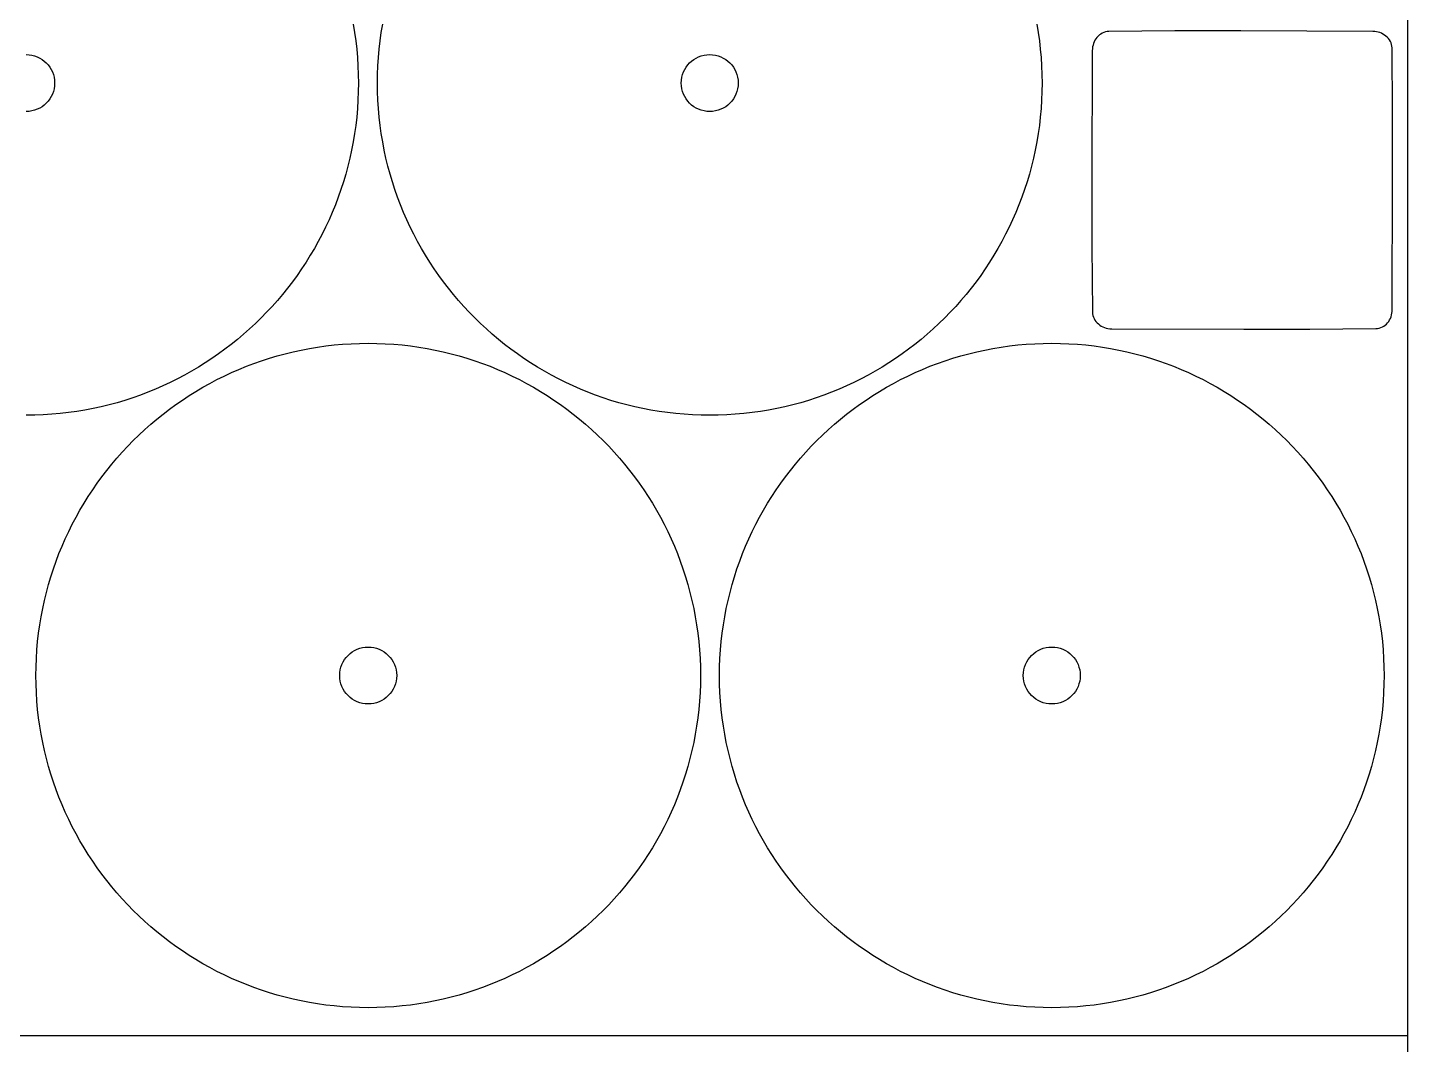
# Model space of a CAD drawing. Extents: x 378 to 958, y 20 to 900.
# Drawn here: x 812.7 to 958, y 459.2 to 566.3 of the extents above; entities that cross this region are included whole.
import ezdxf

# ---------------------------------------------------------------- set-up
doc = ezdxf.new("R2010")
doc.units = 0
doc.layers.get('0').update_dxf_attribs({"linetype": 'CONTINUOUS'})

msp = doc.modelspace()

# ---------------------------------------------------------------- linework, layer by layer
at = {"color": 0}
for p, q in [((958.0131, 900.108069), (958.0131, 20.108069)), ((378.0131, 460.108069), (958.0131, 460.108069))]:
    msp.add_line(p, q, dxfattribs=at)
at = {"color": 4}
for p, q in [((846.964842, 566.640622), (847.108221, 565.77518)), ((847.108221, 565.77518), (847.230296, 564.902727)), ((849.803702, 564.902727), (849.925777, 565.77518)), ((849.925777, 565.77518), (850.069156, 566.640622)), ((918.975866, 566.640622), (919.119245, 565.77518)), ((919.119245, 565.77518), (919.24132, 564.902727)), ((925.563258, 565.510163), (925.430963, 565.391472)), ((925.706252, 565.614236), (925.563258, 565.510163)), ((925.859341, 565.702508), (925.706252, 565.614236)), ((926.02192, 565.773798), (925.859341, 565.702508)), ((926.193386, 565.826922), (926.02192, 565.773798)), ((926.373133, 565.860699), (926.193386, 565.826922)), ((926.560558, 565.873946), (926.373133, 565.860699)), ((930.038542, 565.911693), (926.560558, 565.873946)), ((933.516668, 565.932886), (930.038542, 565.911693)), ((940.473208, 565.938521), (933.516668, 565.932886)), ((954.386458, 565.893146), (940.473208, 565.938521)), ((954.566015, 565.884025), (954.386458, 565.893146)), ((954.746296, 565.857974), (954.566015, 565.884025)), ((954.92561, 565.815775), (954.746296, 565.857974)), ((955.102269, 565.758211), (954.92561, 565.815775)), ((955.274582, 565.686066), (955.102269, 565.758211)), ((955.440859, 565.600122), (955.274582, 565.686066)), ((955.599411, 565.501162), (955.440859, 565.600122)), ((955.748546, 565.389971), (955.599411, 565.501162)), ((847.230296, 564.902727), (847.330792, 564.023537)), ((847.330792, 564.023537), (847.409434, 563.137884)), ((849.624564, 563.137884), (849.703206, 564.023537)), ((849.703206, 564.023537), (849.803702, 564.902727)), ((919.24132, 564.902727), (919.341816, 564.023537)), ((919.341816, 564.023537), (919.420458, 563.137884)), ((924.830272, 564.057589), (924.821458, 563.860546)), ((924.855223, 564.250657), (924.830272, 564.057589)), ((924.895707, 564.438565), (924.855223, 564.250657)), ((924.951119, 564.620133), (924.895707, 564.438565)), ((925.020856, 564.794177), (924.951119, 564.620133)), ((925.104313, 564.959516), (925.020856, 564.794177)), ((925.200886, 565.114966), (925.104313, 564.959516)), ((925.309971, 565.259346), (925.200886, 565.114966)), ((925.430963, 565.391472), (925.309971, 565.259346)), ((955.886575, 565.26733), (955.748546, 565.389971)), ((956.011809, 565.134023), (955.886575, 565.26733)), ((956.122557, 564.990832), (956.011809, 565.134023)), ((956.217129, 564.838542), (956.122557, 564.990832)), ((956.293835, 564.677936), (956.217129, 564.838542)), ((956.350985, 564.509795), (956.293835, 564.677936)), ((956.38689, 564.334904), (956.350985, 564.509795)), ((956.399858, 564.154046), (956.38689, 564.334904)), ((956.427751, 557.262666), (956.399858, 564.154046)), ((847.409434, 563.137884), (847.465947, 562.246044)), ((849.568051, 562.246044), (849.624564, 563.137884)), ((919.420458, 563.137884), (919.476971, 562.246044)), ((924.821458, 563.860546), (924.774796, 550.095796)), ((847.465947, 562.246044), (847.500056, 561.348292)), ((847.500056, 561.348292), (847.511487, 560.444902)), ((849.522511, 560.444902), (849.533942, 561.348292)), ((849.533942, 561.348292), (849.568051, 562.246044)), ((919.476971, 562.246044), (919.51108, 561.348292)), ((919.51108, 561.348292), (919.522511, 560.444902)), ((847.511487, 560.444902), (847.500056, 559.541512)), ((849.533942, 559.541512), (849.522511, 560.444902)), ((919.522511, 560.444902), (919.51108, 559.541512)), ((847.465947, 558.64376), (847.409434, 557.75192)), ((847.500056, 559.541512), (847.465947, 558.64376)), ((849.568051, 558.64376), (849.533942, 559.541512)), ((849.624564, 557.75192), (849.568051, 558.64376)), ((919.476971, 558.64376), (919.420458, 557.75192)), ((919.51108, 559.541512), (919.476971, 558.64376)), ((847.330792, 556.866267), (847.230296, 555.987077)), ((847.409434, 557.75192), (847.330792, 556.866267)), ((849.703206, 556.866267), (849.624564, 557.75192)), ((849.803702, 555.987077), (849.703206, 556.866267)), ((919.341816, 556.866267), (919.24132, 555.987077)), ((919.420458, 557.75192), (919.341816, 556.866267)), ((956.437971, 550.371183), (956.427751, 557.262666)), ((847.230296, 555.987077), (847.108221, 555.114624)), ((849.925777, 555.114624), (849.803702, 555.987077)), ((919.24132, 555.987077), (919.119245, 555.114624)), ((846.964842, 554.249183), (846.800434, 553.391028)), ((847.108221, 555.114624), (846.964842, 554.249183)), ((850.069156, 554.249183), (849.925777, 555.114624)), ((850.233565, 553.391028), (850.069156, 554.249183)), ((918.975866, 554.249183), (918.811457, 553.391028)), ((919.119245, 555.114624), (918.975866, 554.249183)), ((846.61527, 552.540435), (846.409628, 551.697679)), ((846.800434, 553.391028), (846.61527, 552.540435)), ((850.418728, 552.540435), (850.233565, 553.391028)), ((850.624371, 551.697679), (850.418728, 552.540435)), ((918.626294, 552.540435), (918.420651, 551.697679)), ((918.811457, 553.391028), (918.626294, 552.540435)), ((846.409628, 551.697679), (846.18378, 550.863033)), ((850.850218, 550.863033), (850.624371, 551.697679)), ((918.420651, 551.697679), (918.194804, 550.863033)), ((845.938002, 550.036774), (845.67257, 549.219177)), ((846.18378, 550.863033), (845.938002, 550.036774)), ((851.095996, 550.036774), (850.850218, 550.863033)), ((851.361429, 549.219177), (851.095996, 550.036774)), ((917.949026, 550.036774), (917.683593, 549.219177)), ((918.194804, 550.863033), (917.949026, 550.036774)), ((924.774796, 550.095796), (924.781563, 543.213505)), ((956.419158, 536.588246), (956.437971, 550.371183)), ((845.387756, 548.410514), (845.083838, 547.611063)), ((845.67257, 549.219177), (845.387756, 548.410514)), ((851.646242, 548.410514), (851.361429, 549.219177)), ((851.95016, 547.611063), (851.646242, 548.410514)), ((917.39878, 548.410514), (917.094862, 547.611063)), ((917.683593, 549.219177), (917.39878, 548.410514)), ((844.761089, 546.821097), (844.419784, 546.040892)), ((845.083838, 547.611063), (844.761089, 546.821097)), ((852.272909, 546.821097), (851.95016, 547.611063)), ((852.614214, 546.040892), (852.272909, 546.821097)), ((916.772112, 546.821097), (916.430808, 546.040892)), ((917.094862, 547.611063), (916.772112, 546.821097)), ((844.060198, 545.270722), (843.682607, 544.510862)), ((844.419784, 546.040892), (844.060198, 545.270722)), ((852.9738, 545.270722), (852.614214, 546.040892)), ((853.351392, 544.510862), (852.9738, 545.270722)), ((916.071222, 545.270722), (915.69363, 544.510862)), ((916.430808, 546.040892), (916.071222, 545.270722)), ((843.287284, 543.761587), (842.874505, 543.023172)), ((843.682607, 544.510862), (843.287284, 543.761587)), ((853.746714, 543.761587), (853.351392, 544.510862)), ((854.159494, 543.023172), (853.746714, 543.761587)), ((915.298307, 543.761587), (914.885528, 543.023172)), ((915.69363, 544.510862), (915.298307, 543.761587)), ((842.444544, 542.295892), (841.997677, 541.580021)), ((842.874505, 543.023172), (842.444544, 542.295892)), ((854.589454, 542.295892), (854.159494, 543.023172)), ((855.036321, 541.580021), (854.589454, 542.295892)), ((914.455568, 542.295892), (914.0087, 541.580021)), ((914.885528, 543.023172), (914.455568, 542.295892)), ((924.781563, 543.213505), (924.803123, 539.772504)), ((841.534178, 540.875835), (841.054322, 540.183608)), ((841.997677, 541.580021), (841.534178, 540.875835)), ((855.499821, 540.875835), (855.036321, 541.580021)), ((855.979676, 540.183608), (855.499821, 540.875835)), ((913.545201, 540.875835), (913.065345, 540.183608)), ((914.0087, 541.580021), (913.545201, 540.875835)), ((840.558384, 539.503615), (840.046639, 538.83613)), ((841.054322, 540.183608), (840.558384, 539.503615)), ((856.475614, 539.503615), (855.979676, 540.183608)), ((856.98736, 538.83613), (856.475614, 539.503615)), ((912.569407, 539.503615), (912.057662, 538.83613)), ((913.065345, 540.183608), (912.569407, 539.503615)), ((924.803123, 539.772504), (924.840858, 536.331646)), ((839.519361, 538.18143), (838.976826, 537.539789)), ((840.046639, 538.83613), (839.519361, 538.18143)), ((857.514637, 538.18143), (856.98736, 538.83613)), ((858.057172, 537.539789), (857.514637, 538.18143)), ((911.530385, 538.18143), (910.98785, 537.539789)), ((912.057662, 538.83613), (911.530385, 538.18143)), ((838.419309, 536.911481), (837.847083, 536.296781)), ((838.976826, 537.539789), (838.419309, 536.911481)), ((858.61469, 536.911481), (858.057172, 537.539789)), ((859.186915, 536.296781), (858.61469, 536.911481)), ((910.430332, 536.911481), (909.858107, 536.296781)), ((910.98785, 537.539789), (910.430332, 536.911481)), ((956.385414, 536.198135), (956.410359, 536.391202)), ((956.410359, 536.391202), (956.419158, 536.588246)), ((836.659608, 535.109306), (836.044909, 534.537081)), ((837.260425, 535.695965), (836.659608, 535.109306)), ((837.847083, 536.296781), (837.260425, 535.695965)), ((859.773573, 535.695965), (859.186915, 536.296781)), ((860.37439, 535.109306), (859.773573, 535.695965)), ((860.98909, 534.537081), (860.37439, 535.109306)), ((908.670632, 535.109306), (908.055932, 534.537081)), ((909.271448, 535.695965), (908.670632, 535.109306)), ((909.858107, 536.296781), (909.271448, 535.695965)), ((924.840858, 536.331646), (924.854202, 536.143104)), ((924.854202, 536.143104), (924.888218, 535.961678)), ((924.888218, 535.961678), (924.941701, 535.788057)), ((924.941701, 535.788057), (925.013447, 535.622933)), ((925.013447, 535.622933), (925.102252, 535.466997)), ((925.102252, 535.466997), (925.20691, 535.320939)), ((925.20691, 535.320939), (925.326218, 535.18545)), ((925.326218, 535.18545), (925.458971, 535.061221)), ((925.458971, 535.061221), (925.603964, 534.948942)), ((925.603964, 534.948942), (925.759992, 534.849306)), ((955.534328, 534.834556), (955.677321, 534.938628)), ((955.677321, 534.938628), (955.809621, 535.057319)), ((955.809621, 535.057319), (955.930621, 535.189446)), ((955.930621, 535.189446), (956.039716, 535.333825)), ((956.039716, 535.333825), (956.1363, 535.489275)), ((956.1363, 535.489275), (956.219768, 535.654614)), ((956.219768, 535.654614), (956.289513, 535.828658)), ((956.289513, 535.828658), (956.344931, 536.010226)), ((956.344931, 536.010226), (956.385414, 536.198135)), ((834.774959, 533.437028), (834.120259, 532.909751)), ((835.416601, 533.979563), (834.774959, 533.437028)), ((836.044909, 534.537081), (835.416601, 533.979563)), ((861.617398, 533.979563), (860.98909, 534.537081)), ((862.259039, 533.437028), (861.617398, 533.979563)), ((862.913739, 532.909751), (862.259039, 533.437028)), ((906.785983, 533.437028), (906.131283, 532.909751)), ((907.427624, 533.979563), (906.785983, 533.437028)), ((908.055932, 534.537081), (907.427624, 533.979563)), ((925.759992, 534.849306), (925.925852, 534.763002)), ((925.925852, 534.763002), (926.100338, 534.690721)), ((926.100338, 534.690721), (926.282246, 534.633154)), ((926.282246, 534.633154), (926.470372, 534.590992)), ((926.470372, 534.590992), (926.663511, 534.564925)), ((926.663511, 534.564925), (926.860458, 534.555646)), ((926.860458, 534.555646), (940.770571, 534.506371)), ((940.770571, 534.506371), (947.725566, 534.514442)), ((947.725566, 534.514442), (951.20293, 534.536672)), ((951.20293, 534.536672), (954.680158, 534.574846)), ((954.680158, 534.574846), (954.867534, 534.588092)), ((954.867534, 534.588092), (955.047244, 534.621869)), ((955.047244, 534.621869), (955.218684, 534.674993)), ((955.218684, 534.674993), (955.381247, 534.746283)), ((955.381247, 534.746283), (955.534328, 534.834556)), ((833.452775, 532.398005), (832.772782, 531.902068)), ((834.120259, 532.909751), (833.452775, 532.398005)), ((839.79576, 531.928869), (840.638516, 532.134512)), ((840.638516, 532.134512), (841.489109, 532.319675)), ((841.489109, 532.319675), (842.347264, 532.484084)), ((842.347264, 532.484084), (843.212705, 532.627463)), ((843.212705, 532.627463), (844.085158, 532.749538)), ((844.085158, 532.749538), (844.964349, 532.850034)), ((844.964349, 532.850034), (845.850001, 532.928675)), ((845.850001, 532.928675), (846.741841, 532.985189)), ((846.741841, 532.985189), (847.639593, 533.019298)), ((847.639593, 533.019298), (848.542983, 533.030729)), ((848.542983, 533.030729), (849.446373, 533.019298)), ((849.446373, 533.019298), (850.344126, 532.985189)), ((850.344126, 532.985189), (851.235966, 532.928675)), ((851.235966, 532.928675), (852.121618, 532.850034)), ((852.121618, 532.850034), (853.000808, 532.749538)), ((853.000808, 532.749538), (853.873262, 532.627463)), ((853.873262, 532.627463), (854.738703, 532.484084)), ((854.738703, 532.484084), (855.596857, 532.319675)), ((855.596857, 532.319675), (856.44745, 532.134512)), ((856.44745, 532.134512), (857.290207, 531.928869)), ((863.581223, 532.398005), (862.913739, 532.909751)), ((864.261216, 531.902068), (863.581223, 532.398005)), ((905.463798, 532.398005), (904.783805, 531.902068)), ((906.131283, 532.909751), (905.463798, 532.398005)), ((911.806784, 531.928869), (912.64954, 532.134512)), ((912.64954, 532.134512), (913.500133, 532.319675)), ((913.500133, 532.319675), (914.358288, 532.484084)), ((914.358288, 532.484084), (915.223729, 532.627463)), ((915.223729, 532.627463), (916.096182, 532.749538)), ((916.096182, 532.749538), (916.975372, 532.850034)), ((916.975372, 532.850034), (917.861025, 532.928675)), ((917.861025, 532.928675), (918.752865, 532.985189)), ((918.752865, 532.985189), (919.650617, 533.019298)), ((919.650617, 533.019298), (920.554007, 533.030729)), ((920.554007, 533.030729), (921.457397, 533.019298)), ((921.457397, 533.019298), (922.355149, 532.985189)), ((922.355149, 532.985189), (923.246989, 532.928675)), ((923.246989, 532.928675), (924.132642, 532.850034)), ((924.132642, 532.850034), (925.011832, 532.749538)), ((925.011832, 532.749538), (925.884285, 532.627463)), ((925.884285, 532.627463), (926.749726, 532.484084)), ((926.749726, 532.484084), (927.607881, 532.319675)), ((927.607881, 532.319675), (928.458474, 532.134512)), ((928.458474, 532.134512), (929.30123, 531.928869)), ((831.376368, 530.958713), (830.660498, 530.511845)), ((832.080555, 531.422212), (831.376368, 530.958713)), ((832.772782, 531.902068), (832.080555, 531.422212)), ((834.919179, 530.28033), (835.709144, 530.603079)), ((835.709144, 530.603079), (836.508596, 530.906998)), ((836.508596, 530.906998), (837.317258, 531.191811)), ((837.317258, 531.191811), (838.134856, 531.457244)), ((838.134856, 531.457244), (838.961115, 531.703021)), ((838.961115, 531.703021), (839.79576, 531.928869)), ((857.290207, 531.928869), (858.124852, 531.703021)), ((858.124852, 531.703021), (858.951111, 531.457244)), ((858.951111, 531.457244), (859.768709, 531.191811)), ((859.768709, 531.191811), (860.577371, 530.906998)), ((860.577371, 530.906998), (861.376822, 530.603079)), ((861.376822, 530.603079), (862.166788, 530.28033)), ((864.953444, 531.422212), (864.261216, 531.902068)), ((865.65763, 530.958713), (864.953444, 531.422212)), ((866.373501, 530.511845), (865.65763, 530.958713)), ((903.387392, 530.958713), (902.671521, 530.511845)), ((904.091578, 531.422212), (903.387392, 530.958713)), ((904.783805, 531.902068), (904.091578, 531.422212)), ((906.930202, 530.28033), (907.720168, 530.603079)), ((907.720168, 530.603079), (908.519619, 530.906998)), ((908.519619, 530.906998), (909.328281, 531.191811)), ((909.328281, 531.191811), (910.145879, 531.457244)), ((910.145879, 531.457244), (910.972138, 531.703021)), ((910.972138, 531.703021), (911.806784, 531.928869)), ((929.30123, 531.928869), (930.135876, 531.703021)), ((930.135876, 531.703021), (930.962135, 531.457244)), ((930.962135, 531.457244), (931.779733, 531.191811)), ((931.779733, 531.191811), (932.588395, 530.906998)), ((932.588395, 530.906998), (933.387846, 530.603079)), ((933.387846, 530.603079), (934.177812, 530.28033)), ((828.445527, 529.273783), (827.685667, 528.896191)), ((829.194802, 529.669106), (828.445527, 529.273783)), ((829.933217, 530.081885), (829.194802, 529.669106)), ((830.660498, 530.511845), (829.933217, 530.081885)), ((831.859669, 528.806525), (832.608943, 529.201848)), ((832.608943, 529.201848), (833.368803, 529.57944)), ((833.368803, 529.57944), (834.138973, 529.939026)), ((834.138973, 529.939026), (834.919179, 530.28033)), ((862.166788, 530.28033), (862.946993, 529.939026)), ((862.946993, 529.939026), (863.717163, 529.57944)), ((863.717163, 529.57944), (864.477023, 529.201848)), ((864.477023, 529.201848), (865.226298, 528.806525)), ((867.100781, 530.081885), (866.373501, 530.511845)), ((867.839196, 529.669106), (867.100781, 530.081885)), ((868.588471, 529.273783), (867.839196, 529.669106)), ((869.348331, 528.896191), (868.588471, 529.273783)), ((900.456551, 529.273783), (899.696691, 528.896191)), ((901.205826, 529.669106), (900.456551, 529.273783)), ((901.944241, 530.081885), (901.205826, 529.669106)), ((902.671521, 530.511845), (901.944241, 530.081885)), ((903.870692, 528.806525), (904.619967, 529.201848)), ((904.619967, 529.201848), (905.379827, 529.57944)), ((905.379827, 529.57944), (906.149997, 529.939026)), ((906.149997, 529.939026), (906.930202, 530.28033)), ((934.177812, 530.28033), (934.958017, 529.939026)), ((934.958017, 529.939026), (935.728187, 529.57944)), ((935.728187, 529.57944), (936.488047, 529.201848)), ((936.488047, 529.201848), (937.237322, 528.806525)), ((825.345326, 527.872551), (824.545875, 527.568633)), ((826.135292, 528.1953), (825.345326, 527.872551)), ((826.915497, 528.536605), (826.135292, 528.1953)), ((827.685667, 528.896191), (826.915497, 528.536605)), ((829.678102, 527.516918), (830.393973, 527.963786)), ((830.393973, 527.963786), (831.121254, 528.393746)), ((831.121254, 528.393746), (831.859669, 528.806525)), ((865.226298, 528.806525), (865.964713, 528.393746)), ((865.964713, 528.393746), (866.691994, 527.963786)), ((866.691994, 527.963786), (867.407864, 527.516918)), ((870.118501, 528.536605), (869.348331, 528.896191)), ((870.898706, 528.1953), (870.118501, 528.536605)), ((871.688672, 527.872551), (870.898706, 528.1953)), ((872.488123, 527.568633), (871.688672, 527.872551)), ((897.35635, 527.872551), (896.556899, 527.568633)), ((898.146316, 528.1953), (897.35635, 527.872551)), ((898.926521, 528.536605), (898.146316, 528.1953)), ((899.696691, 528.896191), (898.926521, 528.536605)), ((901.689126, 527.516918), (902.404997, 527.963786)), ((902.404997, 527.963786), (903.132277, 528.393746)), ((903.132277, 528.393746), (903.870692, 528.806525)), ((937.237322, 528.806525), (937.975737, 528.393746)), ((937.975737, 528.393746), (938.703017, 527.963786)), ((938.703017, 527.963786), (939.418888, 527.516918)), ((820.415954, 526.341119), (819.565361, 526.155956)), ((821.258711, 526.546762), (820.415954, 526.341119)), ((822.093356, 526.772609), (821.258711, 526.546762)), ((822.919615, 527.018387), (822.093356, 526.772609)), ((823.737213, 527.28382), (822.919615, 527.018387)), ((824.545875, 527.568633), (823.737213, 527.28382)), ((827.601696, 526.077625), (828.281689, 526.573563)), ((828.281689, 526.573563), (828.973916, 527.053419)), ((828.973916, 527.053419), (829.678102, 527.516918)), ((867.407864, 527.516918), (868.112051, 527.053419)), ((868.112051, 527.053419), (868.804278, 526.573563)), ((868.804278, 526.573563), (869.484271, 526.077625)), ((873.296785, 527.28382), (872.488123, 527.568633)), ((874.114383, 527.018387), (873.296785, 527.28382)), ((874.940642, 526.772609), (874.114383, 527.018387)), ((875.775287, 526.546762), (874.940642, 526.772609)), ((876.618044, 526.341119), (875.775287, 526.546762)), ((877.468637, 526.155956), (876.618044, 526.341119)), ((892.426978, 526.341119), (891.576385, 526.155956)), ((893.269734, 526.546762), (892.426978, 526.341119)), ((894.10438, 526.772609), (893.269734, 526.546762)), ((894.930638, 527.018387), (894.10438, 526.772609)), ((895.748236, 527.28382), (894.930638, 527.018387)), ((896.556899, 527.568633), (895.748236, 527.28382)), ((899.612719, 526.077625), (900.292712, 526.573563)), ((900.292712, 526.573563), (900.98494, 527.053419)), ((900.98494, 527.053419), (901.689126, 527.516918)), ((939.418888, 527.516918), (940.123074, 527.053419)), ((940.123074, 527.053419), (940.815302, 526.573563)), ((940.815302, 526.573563), (941.495295, 526.077625)), ((813.414877, 525.456333), (812.511487, 525.444902)), ((814.31263, 525.490442), (813.414877, 525.456333)), ((815.204469, 525.546955), (814.31263, 525.490442)), ((816.090122, 525.625597), (815.204469, 525.546955)), ((816.969312, 525.726093), (816.090122, 525.625597)), ((817.841765, 525.848168), (816.969312, 525.726093)), ((818.707207, 525.991547), (817.841765, 525.848168)), ((819.565361, 526.155956), (818.707207, 525.991547)), ((825.63787, 524.496068), (826.279512, 525.038603)), ((826.279512, 525.038603), (826.934212, 525.56588)), ((826.934212, 525.56588), (827.601696, 526.077625)), ((869.484271, 526.077625), (870.151755, 525.56588)), ((870.151755, 525.56588), (870.806455, 525.038603)), ((870.806455, 525.038603), (871.448097, 524.496068)), ((878.326791, 525.991547), (877.468637, 526.155956)), ((879.192233, 525.848168), (878.326791, 525.991547)), ((880.064686, 525.726093), (879.192233, 525.848168)), ((880.943876, 525.625597), (880.064686, 525.726093)), ((881.829529, 525.546955), (880.943876, 525.625597)), ((882.721369, 525.490442), (881.829529, 525.546955)), ((883.619121, 525.456333), (882.721369, 525.490442)), ((884.522511, 525.444902), (883.619121, 525.456333)), ((885.425901, 525.456333), (884.522511, 525.444902)), ((886.323653, 525.490442), (885.425901, 525.456333)), ((887.215493, 525.546955), (886.323653, 525.490442)), ((888.101146, 525.625597), (887.215493, 525.546955)), ((888.980336, 525.726093), (888.101146, 525.625597)), ((889.852789, 525.848168), (888.980336, 525.726093)), ((890.71823, 525.991547), (889.852789, 525.848168)), ((891.576385, 526.155956), (890.71823, 525.991547)), ((897.648894, 524.496068), (898.290535, 525.038603)), ((898.290535, 525.038603), (898.945235, 525.56588)), ((898.945235, 525.56588), (899.612719, 526.077625)), ((941.495295, 526.077625), (942.162779, 525.56588)), ((942.162779, 525.56588), (942.817479, 525.038603)), ((942.817479, 525.038603), (943.45912, 524.496068)), ((823.794046, 522.779666), (824.394862, 523.366325)), ((824.394862, 523.366325), (825.009562, 523.93855)), ((825.009562, 523.93855), (825.63787, 524.496068)), ((871.448097, 524.496068), (872.076405, 523.93855)), ((872.076405, 523.93855), (872.691104, 523.366325)), ((872.691104, 523.366325), (873.291921, 522.779666)), ((895.805069, 522.779666), (896.405886, 523.366325)), ((896.405886, 523.366325), (897.020586, 523.93855)), ((897.020586, 523.93855), (897.648894, 524.496068)), ((943.45912, 524.496068), (944.087428, 523.93855)), ((944.087428, 523.93855), (944.702128, 523.366325)), ((944.702128, 523.366325), (945.302944, 522.779666)), ((822.635162, 521.56415), (823.207388, 522.17885)), ((823.207388, 522.17885), (823.794046, 522.779666)), ((873.291921, 522.779666), (873.878579, 522.17885)), ((873.878579, 522.17885), (874.450805, 521.56415)), ((894.646186, 521.56415), (895.218411, 522.17885)), ((895.218411, 522.17885), (895.805069, 522.779666)), ((945.302944, 522.779666), (945.889603, 522.17885)), ((945.889603, 522.17885), (946.461828, 521.56415)), ((821.535109, 520.294201), (822.077644, 520.935842)), ((822.077644, 520.935842), (822.635162, 521.56415)), ((874.450805, 521.56415), (875.008322, 520.935842)), ((875.008322, 520.935842), (875.550857, 520.294201)), ((893.546133, 520.294201), (894.088668, 520.935842)), ((894.088668, 520.935842), (894.646186, 521.56415)), ((946.461828, 521.56415), (947.019346, 520.935842)), ((947.019346, 520.935842), (947.561881, 520.294201)), ((820.000149, 518.292023), (820.496087, 518.972016)), ((820.496087, 518.972016), (821.007832, 519.6395)), ((821.007832, 519.6395), (821.535109, 520.294201)), ((875.550857, 520.294201), (876.078135, 519.6395)), ((876.078135, 519.6395), (876.58988, 518.972016)), ((876.58988, 518.972016), (877.085818, 518.292023)), ((892.011172, 518.292023), (892.50711, 518.972016)), ((892.50711, 518.972016), (893.018856, 519.6395)), ((893.018856, 519.6395), (893.546133, 520.294201)), ((947.561881, 520.294201), (948.089158, 519.6395)), ((948.089158, 519.6395), (948.600904, 518.972016)), ((948.600904, 518.972016), (949.096842, 518.292023)), ((819.056794, 516.89561), (819.520293, 517.599796)), ((819.520293, 517.599796), (820.000149, 518.292023)), ((877.085818, 518.292023), (877.565674, 517.599796)), ((877.565674, 517.599796), (878.029173, 516.89561)), ((891.067818, 516.89561), (891.531317, 517.599796)), ((891.531317, 517.599796), (892.011172, 518.292023)), ((949.096842, 518.292023), (949.576697, 517.599796)), ((949.576697, 517.599796), (950.040196, 516.89561)), ((818.179966, 515.452459), (818.609927, 516.179739)), ((818.609927, 516.179739), (819.056794, 516.89561)), ((878.029173, 516.89561), (878.47604, 516.179739)), ((878.47604, 516.179739), (878.906001, 515.452459)), ((890.19099, 515.452459), (890.62095, 516.179739)), ((890.62095, 516.179739), (891.067818, 516.89561)), ((950.040196, 516.89561), (950.487064, 516.179739)), ((950.487064, 516.179739), (950.917024, 515.452459)), ((817.371864, 513.964769), (817.767187, 514.714044)), ((817.767187, 514.714044), (818.179966, 515.452459)), ((878.906001, 515.452459), (879.31878, 514.714044)), ((879.31878, 514.714044), (879.714103, 513.964769)), ((889.382888, 513.964769), (889.77821, 514.714044)), ((889.77821, 514.714044), (890.19099, 515.452459)), ((950.917024, 515.452459), (951.329804, 514.714044)), ((951.329804, 514.714044), (951.725126, 513.964769)), ((816.634687, 512.434739), (816.994272, 513.204909)), ((816.994272, 513.204909), (817.371864, 513.964769)), ((879.714103, 513.964769), (880.091694, 513.204909)), ((880.091694, 513.204909), (880.45128, 512.434739)), ((888.64571, 512.434739), (889.005296, 513.204909)), ((889.005296, 513.204909), (889.382888, 513.964769)), ((951.725126, 513.964769), (952.102718, 513.204909)), ((952.102718, 513.204909), (952.462304, 512.434739)), ((815.970633, 510.864568), (816.293382, 511.654534)), ((816.293382, 511.654534), (816.634687, 512.434739)), ((880.45128, 512.434739), (880.792585, 511.654534)), ((880.792585, 511.654534), (881.115334, 510.864568)), ((887.981656, 510.864568), (888.304405, 511.654534)), ((888.304405, 511.654534), (888.64571, 512.434739)), ((952.462304, 512.434739), (952.803609, 511.654534)), ((952.803609, 511.654534), (953.126358, 510.864568)), ((815.666714, 510.065116), (815.970633, 510.864568)), ((881.115334, 510.864568), (881.419253, 510.065116)), ((887.677738, 510.065116), (887.981656, 510.864568)), ((953.126358, 510.864568), (953.430276, 510.065116)), ((815.116468, 508.438856), (815.381901, 509.256454)), ((815.381901, 509.256454), (815.666714, 510.065116)), ((881.419253, 510.065116), (881.704066, 509.256454)), ((881.704066, 509.256454), (881.969498, 508.438856)), ((887.127492, 508.438856), (887.392925, 509.256454)), ((887.392925, 509.256454), (887.677738, 510.065116)), ((953.430276, 510.065116), (953.715089, 509.256454)), ((953.715089, 509.256454), (953.980522, 508.438856)), ((814.644843, 506.777952), (814.870691, 507.612597)), ((814.870691, 507.612597), (815.116468, 508.438856)), ((881.969498, 508.438856), (882.215276, 507.612597)), ((882.215276, 507.612597), (882.441124, 506.777952)), ((886.655867, 506.777952), (886.881714, 507.612597)), ((886.881714, 507.612597), (887.127492, 508.438856)), ((953.980522, 508.438856), (954.2263, 507.612597)), ((954.2263, 507.612597), (954.452147, 506.777952)), ((814.254037, 505.084603), (814.4392, 505.935196)), ((814.4392, 505.935196), (814.644843, 506.777952)), ((882.441124, 506.777952), (882.646767, 505.935196)), ((882.646767, 505.935196), (882.83193, 505.084603)), ((886.265061, 505.084603), (886.450224, 505.935196)), ((886.450224, 505.935196), (886.655867, 506.777952)), ((954.452147, 506.777952), (954.65779, 505.935196)), ((954.65779, 505.935196), (954.842953, 505.084603)), ((814.089628, 504.226448), (814.254037, 505.084603)), ((882.83193, 505.084603), (882.996338, 504.226448)), ((886.100652, 504.226448), (886.265061, 505.084603)), ((954.842953, 505.084603), (955.007362, 504.226448)), ((813.824174, 502.488554), (813.946249, 503.361007)), ((813.946249, 503.361007), (814.089628, 504.226448)), ((882.996338, 504.226448), (883.139717, 503.361007)), ((883.139717, 503.361007), (883.261792, 502.488554)), ((885.835198, 502.488554), (885.957273, 503.361007)), ((885.957273, 503.361007), (886.100652, 504.226448)), ((955.007362, 504.226448), (955.150741, 503.361007)), ((955.150741, 503.361007), (955.272816, 502.488554)), ((813.645037, 500.723711), (813.723679, 501.609363)), ((813.723679, 501.609363), (813.824174, 502.488554)), ((883.261792, 502.488554), (883.362288, 501.609363)), ((883.362288, 501.609363), (883.44093, 500.723711)), ((885.65606, 500.723711), (885.734702, 501.609363)), ((885.734702, 501.609363), (885.835198, 502.488554)), ((955.272816, 502.488554), (955.373312, 501.609363)), ((955.373312, 501.609363), (955.451954, 500.723711)), ((813.588524, 499.831871), (813.645037, 500.723711)), ((883.44093, 500.723711), (883.497443, 499.831871)), ((885.599547, 499.831871), (885.65606, 500.723711)), ((955.451954, 500.723711), (955.508467, 499.831871)), ((813.542983, 498.030729), (813.554414, 498.934119)), ((813.554414, 498.934119), (813.588524, 499.831871)), ((883.497443, 499.831871), (883.531552, 498.934119)), ((883.531552, 498.934119), (883.542983, 498.030729)), ((885.554007, 498.030729), (885.565438, 498.934119)), ((885.565438, 498.934119), (885.599547, 499.831871)), ((955.508467, 499.831871), (955.542576, 498.934119)), ((955.542576, 498.934119), (955.554007, 498.030729)), ((813.554414, 497.127339), (813.542983, 498.030729)), ((813.588524, 496.229586), (813.554414, 497.127339)), ((883.531552, 497.127339), (883.497443, 496.229586)), ((883.542983, 498.030729), (883.531552, 497.127339)), ((885.565438, 497.127339), (885.554007, 498.030729)), ((885.599547, 496.229586), (885.565438, 497.127339)), ((955.542576, 497.127339), (955.508467, 496.229586)), ((955.554007, 498.030729), (955.542576, 497.127339)), ((813.645037, 495.337747), (813.588524, 496.229586)), ((883.497443, 496.229586), (883.44093, 495.337747)), ((885.65606, 495.337747), (885.599547, 496.229586)), ((955.508467, 496.229586), (955.451954, 495.337747)), ((813.723679, 494.452094), (813.645037, 495.337747)), ((813.824174, 493.572904), (813.723679, 494.452094)), ((883.362288, 494.452094), (883.261792, 493.572904)), ((883.44093, 495.337747), (883.362288, 494.452094)), ((885.734702, 494.452094), (885.65606, 495.337747)), ((885.835198, 493.572904), (885.734702, 494.452094)), ((955.373312, 494.452094), (955.272816, 493.572904)), ((955.451954, 495.337747), (955.373312, 494.452094)), ((813.946249, 492.700451), (813.824174, 493.572904)), ((883.261792, 493.572904), (883.139717, 492.700451)), ((885.957273, 492.700451), (885.835198, 493.572904)), ((955.272816, 493.572904), (955.150741, 492.700451)), ((814.089628, 491.835009), (813.946249, 492.700451)), ((814.254037, 490.976855), (814.089628, 491.835009)), ((882.996338, 491.835009), (882.83193, 490.976855)), ((883.139717, 492.700451), (882.996338, 491.835009)), ((886.100652, 491.835009), (885.957273, 492.700451)), ((886.265061, 490.976855), (886.100652, 491.835009)), ((955.007362, 491.835009), (954.842953, 490.976855)), ((955.150741, 492.700451), (955.007362, 491.835009)), ((814.4392, 490.126262), (814.254037, 490.976855)), ((814.644843, 489.283505), (814.4392, 490.126262)), ((882.646767, 490.126262), (882.441124, 489.283505)), ((882.83193, 490.976855), (882.646767, 490.126262)), ((886.450224, 490.126262), (886.265061, 490.976855)), ((886.655867, 489.283505), (886.450224, 490.126262)), ((954.65779, 490.126262), (954.452147, 489.283505)), ((954.842953, 490.976855), (954.65779, 490.126262)), ((814.870691, 488.44886), (814.644843, 489.283505)), ((815.116468, 487.622601), (814.870691, 488.44886)), ((882.215276, 488.44886), (881.969498, 487.622601)), ((882.441124, 489.283505), (882.215276, 488.44886)), ((886.881714, 488.44886), (886.655867, 489.283505)), ((887.127492, 487.622601), (886.881714, 488.44886)), ((954.2263, 488.44886), (953.980522, 487.622601)), ((954.452147, 489.283505), (954.2263, 488.44886)), ((815.381901, 486.805003), (815.116468, 487.622601)), ((881.969498, 487.622601), (881.704066, 486.805003)), ((887.392925, 486.805003), (887.127492, 487.622601)), ((953.980522, 487.622601), (953.715089, 486.805003)), ((815.666714, 485.996341), (815.381901, 486.805003)), ((815.970633, 485.19689), (815.666714, 485.996341)), ((881.419253, 485.996341), (881.115334, 485.19689)), ((881.704066, 486.805003), (881.419253, 485.996341)), ((887.677738, 485.996341), (887.392925, 486.805003)), ((887.981656, 485.19689), (887.677738, 485.996341)), ((953.430276, 485.996341), (953.126358, 485.19689)), ((953.715089, 486.805003), (953.430276, 485.996341)), ((816.293382, 484.406924), (815.970633, 485.19689)), ((816.634687, 483.626719), (816.293382, 484.406924)), ((880.792585, 484.406924), (880.45128, 483.626719)), ((881.115334, 485.19689), (880.792585, 484.406924)), ((888.304405, 484.406924), (887.981656, 485.19689)), ((888.64571, 483.626719), (888.304405, 484.406924)), ((952.803609, 484.406924), (952.462304, 483.626719)), ((953.126358, 485.19689), (952.803609, 484.406924)), ((816.994272, 482.856549), (816.634687, 483.626719)), ((817.371864, 482.096689), (816.994272, 482.856549)), ((880.091694, 482.856549), (879.714103, 482.096689)), ((880.45128, 483.626719), (880.091694, 482.856549)), ((889.005296, 482.856549), (888.64571, 483.626719)), ((889.382888, 482.096689), (889.005296, 482.856549)), ((952.102718, 482.856549), (951.725126, 482.096689)), ((952.462304, 483.626719), (952.102718, 482.856549)), ((817.767187, 481.347414), (817.371864, 482.096689)), ((818.179966, 480.608999), (817.767187, 481.347414)), ((879.31878, 481.347414), (878.906001, 480.608999)), ((879.714103, 482.096689), (879.31878, 481.347414)), ((889.77821, 481.347414), (889.382888, 482.096689)), ((890.19099, 480.608999), (889.77821, 481.347414)), ((951.329804, 481.347414), (950.917024, 480.608999)), ((951.725126, 482.096689), (951.329804, 481.347414)), ((818.609927, 479.881719), (818.179966, 480.608999)), ((819.056794, 479.165848), (818.609927, 479.881719)), ((878.47604, 479.881719), (878.029173, 479.165848)), ((878.906001, 480.608999), (878.47604, 479.881719)), ((890.62095, 479.881719), (890.19099, 480.608999)), ((891.067818, 479.165848), (890.62095, 479.881719)), ((950.487064, 479.881719), (950.040196, 479.165848)), ((950.917024, 480.608999), (950.487064, 479.881719)), ((819.520293, 478.461661), (819.056794, 479.165848)), ((820.000149, 477.769434), (819.520293, 478.461661)), ((877.565674, 478.461661), (877.085818, 477.769434)), ((878.029173, 479.165848), (877.565674, 478.461661)), ((891.531317, 478.461661), (891.067818, 479.165848)), ((892.011172, 477.769434), (891.531317, 478.461661)), ((949.576697, 478.461661), (949.096842, 477.769434)), ((950.040196, 479.165848), (949.576697, 478.461661)), ((820.496087, 477.089441), (820.000149, 477.769434)), ((821.007832, 476.421957), (820.496087, 477.089441)), ((876.58988, 477.089441), (876.078135, 476.421957)), ((877.085818, 477.769434), (876.58988, 477.089441)), ((892.50711, 477.089441), (892.011172, 477.769434)), ((893.018856, 476.421957), (892.50711, 477.089441)), ((948.600904, 477.089441), (948.089158, 476.421957)), ((949.096842, 477.769434), (948.600904, 477.089441)), ((821.535109, 475.767257), (821.007832, 476.421957)), ((822.077644, 475.125615), (821.535109, 475.767257)), ((875.550857, 475.767257), (875.008322, 475.125615)), ((876.078135, 476.421957), (875.550857, 475.767257)), ((893.546133, 475.767257), (893.018856, 476.421957)), ((894.088668, 475.125615), (893.546133, 475.767257)), ((947.561881, 475.767257), (947.019346, 475.125615)), ((948.089158, 476.421957), (947.561881, 475.767257)), ((822.635162, 474.497307), (822.077644, 475.125615)), ((823.207388, 473.882608), (822.635162, 474.497307)), ((823.794046, 473.281791), (823.207388, 473.882608)), ((873.878579, 473.882608), (873.291921, 473.281791)), ((874.450805, 474.497307), (873.878579, 473.882608)), ((875.008322, 475.125615), (874.450805, 474.497307)), ((894.646186, 474.497307), (894.088668, 475.125615)), ((895.218411, 473.882608), (894.646186, 474.497307)), ((895.805069, 473.281791), (895.218411, 473.882608)), ((945.889603, 473.882608), (945.302944, 473.281791)), ((946.461828, 474.497307), (945.889603, 473.882608)), ((947.019346, 475.125615), (946.461828, 474.497307)), ((824.394862, 472.695133), (823.794046, 473.281791)), ((825.009562, 472.122908), (824.394862, 472.695133)), ((872.691104, 472.695133), (872.076405, 472.122908)), ((873.291921, 473.281791), (872.691104, 472.695133)), ((896.405886, 472.695133), (895.805069, 473.281791)), ((897.020586, 472.122908), (896.405886, 472.695133)), ((944.702128, 472.695133), (944.087428, 472.122908)), ((945.302944, 473.281791), (944.702128, 472.695133)), ((825.63787, 471.56539), (825.009562, 472.122908)), ((826.279512, 471.022855), (825.63787, 471.56539)), ((826.934212, 470.495577), (826.279512, 471.022855)), ((870.806455, 471.022855), (870.151755, 470.495577)), ((871.448097, 471.56539), (870.806455, 471.022855)), ((872.076405, 472.122908), (871.448097, 471.56539)), ((897.648894, 471.56539), (897.020586, 472.122908)), ((898.290535, 471.022855), (897.648894, 471.56539)), ((898.945235, 470.495577), (898.290535, 471.022855)), ((942.817479, 471.022855), (942.162779, 470.495577)), ((943.45912, 471.56539), (942.817479, 471.022855)), ((944.087428, 472.122908), (943.45912, 471.56539)), ((827.601696, 469.983832), (826.934212, 470.495577)), ((828.281689, 469.487894), (827.601696, 469.983832)), ((828.973916, 469.008038), (828.281689, 469.487894)), ((868.804278, 469.487894), (868.112051, 469.008038)), ((869.484271, 469.983832), (868.804278, 469.487894)), ((870.151755, 470.495577), (869.484271, 469.983832)), ((899.612719, 469.983832), (898.945235, 470.495577)), ((900.292712, 469.487894), (899.612719, 469.983832)), ((900.98494, 469.008038), (900.292712, 469.487894)), ((940.815302, 469.487894), (940.123074, 469.008038)), ((941.495295, 469.983832), (940.815302, 469.487894)), ((942.162779, 470.495577), (941.495295, 469.983832)), ((829.678102, 468.544539), (828.973916, 469.008038)), ((830.393973, 468.097672), (829.678102, 468.544539)), ((831.121254, 467.667711), (830.393973, 468.097672)), ((866.691994, 468.097672), (865.964713, 467.667711)), ((867.407864, 468.544539), (866.691994, 468.097672)), ((868.112051, 469.008038), (867.407864, 468.544539)), ((901.689126, 468.544539), (900.98494, 469.008038)), ((902.404997, 468.097672), (901.689126, 468.544539)), ((903.132277, 467.667711), (902.404997, 468.097672)), ((938.703017, 468.097672), (937.975737, 467.667711)), ((939.418888, 468.544539), (938.703017, 468.097672)), ((940.123074, 469.008038), (939.418888, 468.544539)), ((831.859669, 467.254932), (831.121254, 467.667711)), ((832.608943, 466.859609), (831.859669, 467.254932)), ((833.368803, 466.482018), (832.608943, 466.859609)), ((864.477023, 466.859609), (863.717163, 466.482018)), ((865.226298, 467.254932), (864.477023, 466.859609)), ((865.964713, 467.667711), (865.226298, 467.254932)), ((903.870692, 467.254932), (903.132277, 467.667711)), ((904.619967, 466.859609), (903.870692, 467.254932)), ((905.379827, 466.482018), (904.619967, 466.859609)), ((936.488047, 466.859609), (935.728187, 466.482018)), ((937.237322, 467.254932), (936.488047, 466.859609)), ((937.975737, 467.667711), (937.237322, 467.254932)), ((834.138973, 466.122432), (833.368803, 466.482018)), ((834.919179, 465.781127), (834.138973, 466.122432)), ((835.709144, 465.458378), (834.919179, 465.781127)), ((836.508596, 465.15446), (835.709144, 465.458378)), ((837.317258, 464.869647), (836.508596, 465.15446)), ((860.577371, 465.15446), (859.768709, 464.869647)), ((861.376822, 465.458378), (860.577371, 465.15446)), ((862.166788, 465.781127), (861.376822, 465.458378)), ((862.946993, 466.122432), (862.166788, 465.781127)), ((863.717163, 466.482018), (862.946993, 466.122432)), ((906.149997, 466.122432), (905.379827, 466.482018)), ((906.930202, 465.781127), (906.149997, 466.122432)), ((907.720168, 465.458378), (906.930202, 465.781127)), ((908.519619, 465.15446), (907.720168, 465.458378)), ((909.328281, 464.869647), (908.519619, 465.15446)), ((932.588395, 465.15446), (931.779733, 464.869647)), ((933.387846, 465.458378), (932.588395, 465.15446)), ((934.177812, 465.781127), (933.387846, 465.458378)), ((934.958017, 466.122432), (934.177812, 465.781127)), ((935.728187, 466.482018), (934.958017, 466.122432)), ((838.134856, 464.604214), (837.317258, 464.869647)), ((838.961115, 464.358436), (838.134856, 464.604214)), ((839.79576, 464.132588), (838.961115, 464.358436)), ((840.638516, 463.926946), (839.79576, 464.132588)), ((841.489109, 463.741783), (840.638516, 463.926946)), ((842.347264, 463.577374), (841.489109, 463.741783)), ((855.596857, 463.741783), (854.738703, 463.577374)), ((856.44745, 463.926946), (855.596857, 463.741783)), ((857.290207, 464.132588), (856.44745, 463.926946)), ((858.124852, 464.358436), (857.290207, 464.132588)), ((858.951111, 464.604214), (858.124852, 464.358436)), ((859.768709, 464.869647), (858.951111, 464.604214)), ((910.145879, 464.604214), (909.328281, 464.869647)), ((910.972138, 464.358436), (910.145879, 464.604214)), ((911.806784, 464.132588), (910.972138, 464.358436)), ((912.64954, 463.926946), (911.806784, 464.132588)), ((913.500133, 463.741783), (912.64954, 463.926946)), ((914.358288, 463.577374), (913.500133, 463.741783)), ((927.607881, 463.741783), (926.749726, 463.577374)), ((928.458474, 463.926946), (927.607881, 463.741783)), ((929.30123, 464.132588), (928.458474, 463.926946)), ((930.135876, 464.358436), (929.30123, 464.132588)), ((930.962135, 464.604214), (930.135876, 464.358436)), ((931.779733, 464.869647), (930.962135, 464.604214)), ((843.212705, 463.433995), (842.347264, 463.577374)), ((844.085158, 463.31192), (843.212705, 463.433995)), ((844.964349, 463.211424), (844.085158, 463.31192)), ((845.850001, 463.132782), (844.964349, 463.211424)), ((846.741841, 463.076269), (845.850001, 463.132782)), ((847.639593, 463.04216), (846.741841, 463.076269)), ((848.542983, 463.030729), (847.639593, 463.04216)), ((849.446373, 463.04216), (848.542983, 463.030729)), ((850.344126, 463.076269), (849.446373, 463.04216)), ((851.235966, 463.132782), (850.344126, 463.076269)), ((852.121618, 463.211424), (851.235966, 463.132782)), ((853.000808, 463.31192), (852.121618, 463.211424)), ((853.873262, 463.433995), (853.000808, 463.31192)), ((854.738703, 463.577374), (853.873262, 463.433995)), ((915.223729, 463.433995), (914.358288, 463.577374)), ((916.096182, 463.31192), (915.223729, 463.433995)), ((916.975372, 463.211424), (916.096182, 463.31192)), ((917.861025, 463.132782), (916.975372, 463.211424)), ((918.752865, 463.076269), (917.861025, 463.132782)), ((919.650617, 463.04216), (918.752865, 463.076269)), ((920.554007, 463.030729), (919.650617, 463.04216)), ((921.457397, 463.04216), (920.554007, 463.030729)), ((922.355149, 463.076269), (921.457397, 463.04216)), ((923.246989, 463.132782), (922.355149, 463.076269)), ((924.132642, 463.211424), (923.246989, 463.132782)), ((925.011832, 463.31192), (924.132642, 463.211424)), ((925.884285, 463.433995), (925.011832, 463.31192)), ((926.749726, 463.577374), (925.884285, 463.433995))]:
    msp.add_line(p, q, dxfattribs=at)
at = {"color": 7}
for p, q in [((812.511487, 563.444902), (812.818227, 563.429414)), ((812.818227, 563.429414), (813.116105, 563.383955)), ((813.116105, 563.383955), (813.403613, 563.310032)), ((813.403613, 563.310032), (813.679242, 563.209154)), ((813.679242, 563.209154), (813.941486, 563.082827)), ((813.941486, 563.082827), (814.188836, 562.932561)), ((814.188836, 562.932561), (814.419785, 562.759863)), ((814.419785, 562.759863), (814.632825, 562.56624)), ((814.632825, 562.56624), (814.826448, 562.3532)), ((882.20755, 562.3532), (882.401173, 562.56624)), ((882.401173, 562.56624), (882.614213, 562.759863)), ((882.614213, 562.759863), (882.845162, 562.932561)), ((882.845162, 562.932561), (883.092513, 563.082827)), ((883.092513, 563.082827), (883.354756, 563.209154)), ((883.354756, 563.209154), (883.630386, 563.310032)), ((883.630386, 563.310032), (883.917893, 563.383955)), ((883.917893, 563.383955), (884.215771, 563.429414)), ((884.215771, 563.429414), (884.522511, 563.444902)), ((884.522511, 563.444902), (884.829251, 563.429414)), ((884.829251, 563.429414), (885.127129, 563.383955)), ((885.127129, 563.383955), (885.414636, 563.310032)), ((885.414636, 563.310032), (885.690266, 563.209154)), ((885.690266, 563.209154), (885.952509, 563.082827)), ((885.952509, 563.082827), (886.19986, 562.932561)), ((886.19986, 562.932561), (886.430809, 562.759863)), ((886.430809, 562.759863), (886.643848, 562.56624)), ((886.643848, 562.56624), (886.837472, 562.3532)), ((814.826448, 562.3532), (814.999146, 562.122251)), ((814.999146, 562.122251), (815.149413, 561.8749)), ((815.149413, 561.8749), (815.275739, 561.612657)), ((815.275739, 561.612657), (815.376617, 561.337027)), ((815.376617, 561.337027), (815.45054, 561.04952)), ((815.45054, 561.04952), (815.495999, 560.751642)), ((881.537999, 560.751642), (881.583458, 561.04952)), ((881.583458, 561.04952), (881.657381, 561.337027)), ((881.657381, 561.337027), (881.758259, 561.612657)), ((881.758259, 561.612657), (881.884586, 561.8749)), ((881.884586, 561.8749), (882.034852, 562.122251)), ((882.034852, 562.122251), (882.20755, 562.3532)), ((886.837472, 562.3532), (887.01017, 562.122251)), ((887.01017, 562.122251), (887.160436, 561.8749)), ((887.160436, 561.8749), (887.286762, 561.612657)), ((887.286762, 561.612657), (887.387641, 561.337027)), ((887.387641, 561.337027), (887.461563, 561.04952)), ((887.461563, 561.04952), (887.507023, 560.751642)), ((815.45054, 559.840284), (815.376617, 559.552777)), ((815.495999, 560.138162), (815.45054, 559.840284)), ((815.495999, 560.751642), (815.511487, 560.444902)), ((815.511487, 560.444902), (815.495999, 560.138162)), ((881.522511, 560.444902), (881.537999, 560.751642)), ((881.537999, 560.138162), (881.522511, 560.444902)), ((881.583458, 559.840284), (881.537999, 560.138162)), ((881.657381, 559.552777), (881.583458, 559.840284)), ((887.461563, 559.840284), (887.387641, 559.552777)), ((887.507023, 560.138162), (887.461563, 559.840284)), ((887.507023, 560.751642), (887.522511, 560.444902)), ((887.522511, 560.444902), (887.507023, 560.138162)), ((814.632825, 558.323565), (814.419785, 558.129941)), ((814.826448, 558.536604), (814.632825, 558.323565)), ((814.999146, 558.767553), (814.826448, 558.536604)), ((815.149413, 559.014904), (814.999146, 558.767553)), ((815.275739, 559.277147), (815.149413, 559.014904)), ((815.376617, 559.552777), (815.275739, 559.277147)), ((881.758259, 559.277147), (881.657381, 559.552777)), ((881.884586, 559.014904), (881.758259, 559.277147)), ((882.034852, 558.767553), (881.884586, 559.014904)), ((882.20755, 558.536604), (882.034852, 558.767553)), ((882.401173, 558.323565), (882.20755, 558.536604)), ((882.614213, 558.129941), (882.401173, 558.323565)), ((886.643848, 558.323565), (886.430809, 558.129941)), ((886.837472, 558.536604), (886.643848, 558.323565)), ((887.01017, 558.767553), (886.837472, 558.536604)), ((887.160436, 559.014904), (887.01017, 558.767553)), ((887.286762, 559.277147), (887.160436, 559.014904)), ((887.387641, 559.552777), (887.286762, 559.277147)), ((812.818227, 557.46039), (812.511487, 557.444902)), ((813.116105, 557.50585), (812.818227, 557.46039)), ((813.403613, 557.579772), (813.116105, 557.50585)), ((813.679242, 557.68065), (813.403613, 557.579772)), ((813.941486, 557.806977), (813.679242, 557.68065)), ((814.188836, 557.957243), (813.941486, 557.806977)), ((814.419785, 558.129941), (814.188836, 557.957243)), ((882.845162, 557.957243), (882.614213, 558.129941)), ((883.092513, 557.806977), (882.845162, 557.957243)), ((883.354756, 557.68065), (883.092513, 557.806977)), ((883.630386, 557.579772), (883.354756, 557.68065)), ((883.917893, 557.50585), (883.630386, 557.579772)), ((884.215771, 557.46039), (883.917893, 557.50585)), ((884.522511, 557.444902), (884.215771, 557.46039)), ((884.829251, 557.46039), (884.522511, 557.444902)), ((885.127129, 557.50585), (884.829251, 557.46039)), ((885.414636, 557.579772), (885.127129, 557.50585)), ((885.690266, 557.68065), (885.414636, 557.579772)), ((885.952509, 557.806977), (885.690266, 557.68065)), ((886.19986, 557.957243), (885.952509, 557.806977)), ((886.430809, 558.129941), (886.19986, 557.957243)), ((846.228023, 499.939026), (846.421646, 500.152066)), ((846.421646, 500.152066), (846.634686, 500.345689)), ((846.634686, 500.345689), (846.865635, 500.518388)), ((846.865635, 500.518388), (847.112985, 500.668654)), ((847.112985, 500.668654), (847.375229, 500.79498)), ((847.375229, 500.79498), (847.650858, 500.895859)), ((847.650858, 500.895859), (847.938366, 500.969781)), ((847.938366, 500.969781), (848.236243, 501.015241)), ((848.236243, 501.015241), (848.542983, 501.030729)), ((848.542983, 501.030729), (848.849723, 501.015241)), ((848.849723, 501.015241), (849.147601, 500.969781)), ((849.147601, 500.969781), (849.435109, 500.895859)), ((849.435109, 500.895859), (849.710738, 500.79498)), ((849.710738, 500.79498), (849.972982, 500.668654)), ((849.972982, 500.668654), (850.220332, 500.518388)), ((850.220332, 500.518388), (850.451281, 500.345689)), ((850.451281, 500.345689), (850.664321, 500.152066)), ((850.664321, 500.152066), (850.857944, 499.939026)), ((918.239046, 499.939026), (918.432669, 500.152066)), ((918.432669, 500.152066), (918.645709, 500.345689)), ((918.645709, 500.345689), (918.876658, 500.518388)), ((918.876658, 500.518388), (919.124009, 500.668654)), ((919.124009, 500.668654), (919.386252, 500.79498)), ((919.386252, 500.79498), (919.661882, 500.895859)), ((919.661882, 500.895859), (919.949389, 500.969781)), ((919.949389, 500.969781), (920.247267, 501.015241)), ((920.247267, 501.015241), (920.554007, 501.030729)), ((920.554007, 501.030729), (920.860747, 501.015241)), ((920.860747, 501.015241), (921.158625, 500.969781)), ((921.158625, 500.969781), (921.446132, 500.895859)), ((921.446132, 500.895859), (921.721762, 500.79498)), ((921.721762, 500.79498), (921.984005, 500.668654)), ((921.984005, 500.668654), (922.231356, 500.518388)), ((922.231356, 500.518388), (922.462305, 500.345689)), ((922.462305, 500.345689), (922.675344, 500.152066)), ((922.675344, 500.152066), (922.868968, 499.939026)), ((845.558472, 498.337469), (845.603931, 498.635347)), ((845.603931, 498.635347), (845.677854, 498.922854)), ((845.677854, 498.922854), (845.778732, 499.198484)), ((845.778732, 499.198484), (845.905058, 499.460727)), ((845.905058, 499.460727), (846.055324, 499.708077)), ((846.055324, 499.708077), (846.228023, 499.939026)), ((850.857944, 499.939026), (851.030643, 499.708077)), ((851.030643, 499.708077), (851.180909, 499.460727)), ((851.180909, 499.460727), (851.307235, 499.198484)), ((851.307235, 499.198484), (851.408113, 498.922854)), ((851.408113, 498.922854), (851.482036, 498.635347)), ((851.482036, 498.635347), (851.527495, 498.337469)), ((917.569495, 498.337469), (917.614954, 498.635347)), ((917.614954, 498.635347), (917.688877, 498.922854)), ((917.688877, 498.922854), (917.789755, 499.198484)), ((917.789755, 499.198484), (917.916082, 499.460727)), ((917.916082, 499.460727), (918.066348, 499.708077)), ((918.066348, 499.708077), (918.239046, 499.939026)), ((922.868968, 499.939026), (923.041666, 499.708077)), ((923.041666, 499.708077), (923.191932, 499.460727)), ((923.191932, 499.460727), (923.318259, 499.198484)), ((923.318259, 499.198484), (923.419137, 498.922854)), ((923.419137, 498.922854), (923.49306, 498.635347)), ((923.49306, 498.635347), (923.538519, 498.337469)), ((845.542983, 498.030729), (845.558472, 498.337469)), ((845.558472, 497.723989), (845.542983, 498.030729)), ((845.603931, 497.426111), (845.558472, 497.723989)), ((845.677854, 497.138604), (845.603931, 497.426111)), ((845.778732, 496.862974), (845.677854, 497.138604)), ((851.408113, 497.138604), (851.307235, 496.862974)), ((851.482036, 497.426111), (851.408113, 497.138604)), ((851.527495, 497.723989), (851.482036, 497.426111)), ((851.527495, 498.337469), (851.542983, 498.030729)), ((851.542983, 498.030729), (851.527495, 497.723989)), ((917.554007, 498.030729), (917.569495, 498.337469)), ((917.569495, 497.723989), (917.554007, 498.030729)), ((917.614954, 497.426111), (917.569495, 497.723989)), ((917.688877, 497.138604), (917.614954, 497.426111)), ((917.789755, 496.862974), (917.688877, 497.138604)), ((923.419137, 497.138604), (923.318259, 496.862974)), ((923.49306, 497.426111), (923.419137, 497.138604)), ((923.538519, 497.723989), (923.49306, 497.426111)), ((923.538519, 498.337469), (923.554007, 498.030729)), ((923.554007, 498.030729), (923.538519, 497.723989)), ((845.905058, 496.60073), (845.778732, 496.862974)), ((846.055324, 496.35338), (845.905058, 496.60073)), ((846.228023, 496.122431), (846.055324, 496.35338)), ((846.421646, 495.909391), (846.228023, 496.122431)), ((846.634686, 495.715768), (846.421646, 495.909391)), ((846.865635, 495.54307), (846.634686, 495.715768)), ((850.451281, 495.715768), (850.220332, 495.54307)), ((850.664321, 495.909391), (850.451281, 495.715768)), ((850.857944, 496.122431), (850.664321, 495.909391)), ((851.030643, 496.35338), (850.857944, 496.122431)), ((851.180909, 496.60073), (851.030643, 496.35338)), ((851.307235, 496.862974), (851.180909, 496.60073)), ((917.916082, 496.60073), (917.789755, 496.862974)), ((918.066348, 496.35338), (917.916082, 496.60073)), ((918.239046, 496.122431), (918.066348, 496.35338)), ((918.432669, 495.909391), (918.239046, 496.122431)), ((918.645709, 495.715768), (918.432669, 495.909391)), ((918.876658, 495.54307), (918.645709, 495.715768)), ((922.462305, 495.715768), (922.231356, 495.54307)), ((922.675344, 495.909391), (922.462305, 495.715768)), ((922.868968, 496.122431), (922.675344, 495.909391)), ((923.041666, 496.35338), (922.868968, 496.122431)), ((923.191932, 496.60073), (923.041666, 496.35338)), ((923.318259, 496.862974), (923.191932, 496.60073)), ((847.112985, 495.392803), (846.865635, 495.54307)), ((847.375229, 495.266477), (847.112985, 495.392803)), ((847.650858, 495.165599), (847.375229, 495.266477)), ((847.938366, 495.091676), (847.650858, 495.165599)), ((848.236243, 495.046217), (847.938366, 495.091676)), ((848.542983, 495.030729), (848.236243, 495.046217)), ((848.849723, 495.046217), (848.542983, 495.030729)), ((849.147601, 495.091676), (848.849723, 495.046217)), ((849.435109, 495.165599), (849.147601, 495.091676)), ((849.710738, 495.266477), (849.435109, 495.165599)), ((849.972982, 495.392803), (849.710738, 495.266477)), ((850.220332, 495.54307), (849.972982, 495.392803)), ((919.124009, 495.392803), (918.876658, 495.54307)), ((919.386252, 495.266477), (919.124009, 495.392803)), ((919.661882, 495.165599), (919.386252, 495.266477)), ((919.949389, 495.091676), (919.661882, 495.165599)), ((920.247267, 495.046217), (919.949389, 495.091676)), ((920.554007, 495.030729), (920.247267, 495.046217)), ((920.860747, 495.046217), (920.554007, 495.030729)), ((921.158625, 495.091676), (920.860747, 495.046217)), ((921.446132, 495.165599), (921.158625, 495.091676)), ((921.721762, 495.266477), (921.446132, 495.165599)), ((921.984005, 495.392803), (921.721762, 495.266477)), ((922.231356, 495.54307), (921.984005, 495.392803))]:
    msp.add_line(p, q, dxfattribs=at)

doc.saveas('drawing.dxf')
